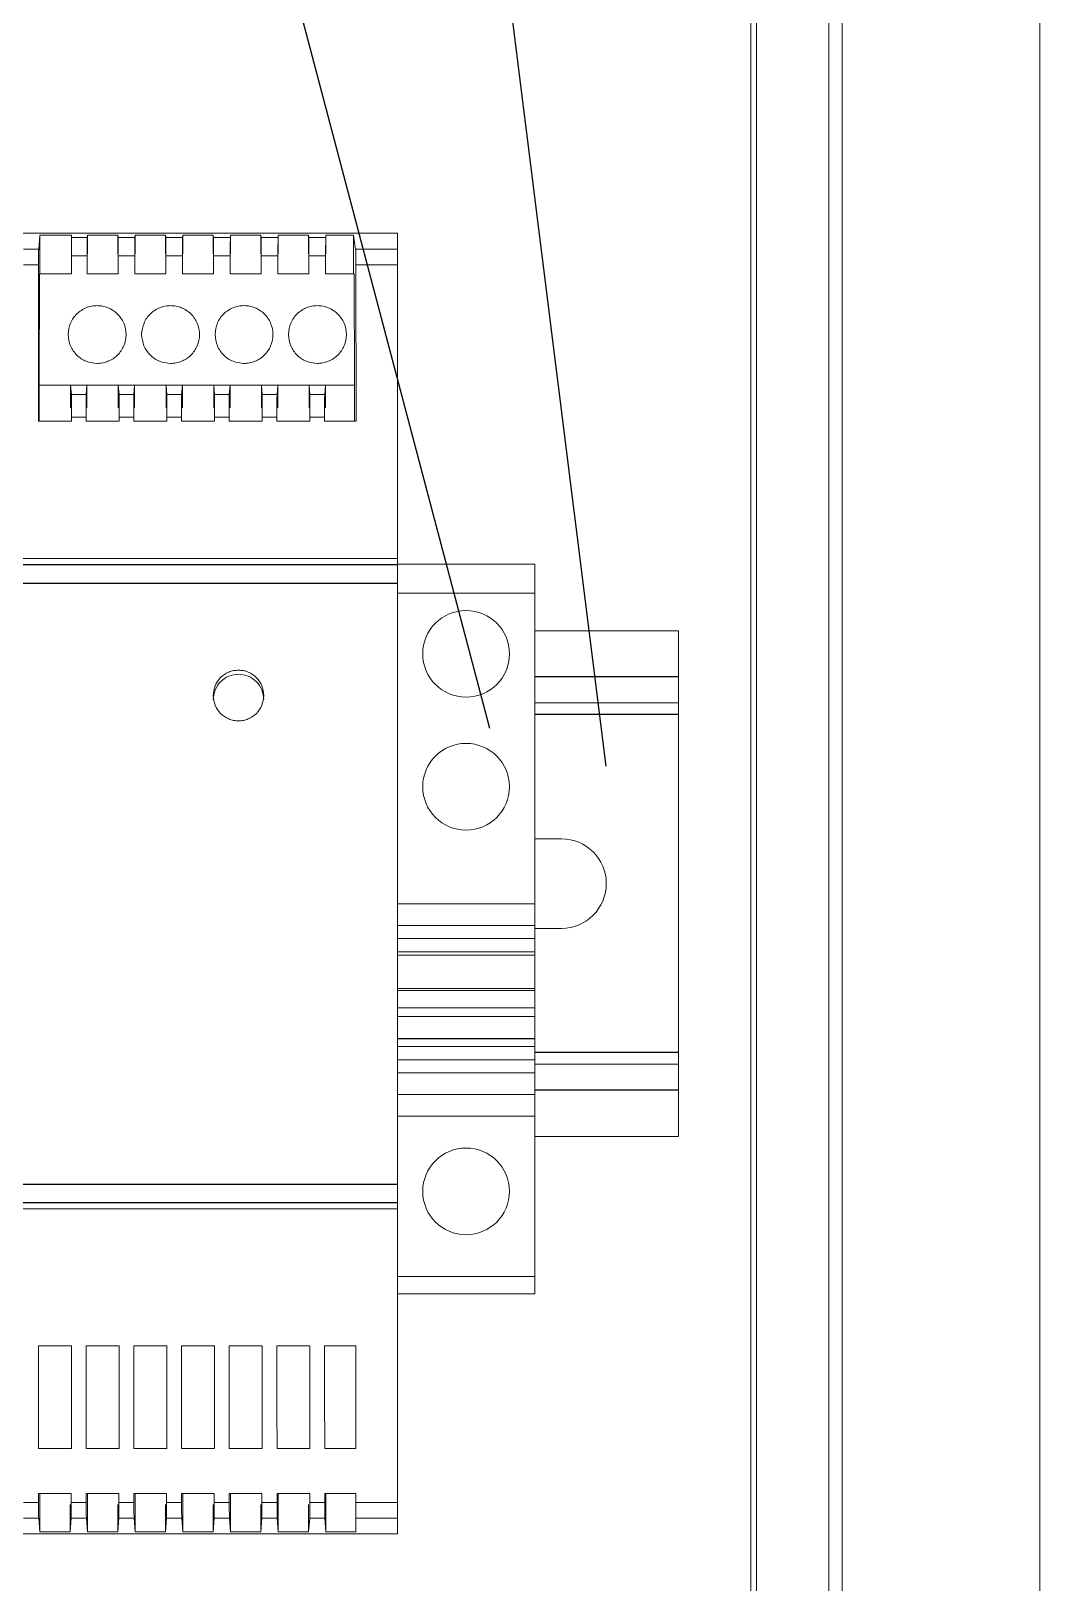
# Model space of a CAD drawing. Extents: x 4137 to 28680, y 2446 to 6814.
# Drawn here: x 5644.8 to 5714.6, y 4259 to 4366.4 of the extents above; entities that cross this region are included whole.
import ezdxf

# ---------------------------------------------------------------- set-up
doc = ezdxf.new("R2010")
doc.units = 0
doc.header["$LTSCALE"] = 0.5
doc.layers.get('0').update_dxf_attribs({"linetype": 'CONTINUOUS'})
doc.layers.add('DIM', color=5, linetype='CONTINUOUS')
doc.layers.add('VOL', color=2, linetype='CONTINUOUS')

msp = doc.modelspace()

# ---------------------------------------------------------------- linework, layer by layer
at = {"color": 7, "linetype": 'Continuous', "lineweight": 15}
for p, q in [((5714.55, 4157.38), (5714.55, 4457.38)), ((5700.86, 4450.68), (5700.86, 4164.07)), ((5714.55, 4450.88), (5714.55, 4163.88)), ((5699.94, 4449.76), (5699.94, 4164.99)), ((5694.55, 4444.38), (5694.55, 4170.38)), ((5694.94, 4169.99), (5694.94, 4444.77)), ((5616.1, 4352.38), (5670.1, 4352.38)), ((5645.28, 4351.29), (5645.35, 4352.25)), ((5645.35, 4349.58), (5645.35, 4352.25)), ((5645.35, 4352.25), (5647.55, 4352.25)), ((5647.55, 4352.25), (5647.55, 4352.08)), ((5648.64, 4352.08), (5647.55, 4352.08)), ((5648.64, 4352.08), (5648.65, 4352.25)), ((5648.65, 4352.25), (5650.75, 4352.25)), ((5648.65, 4350.97), (5648.65, 4352.25)), ((5650.75, 4352.25), (5650.77, 4352.08)), ((5650.75, 4350.97), (5650.75, 4352.25)), ((5651.94, 4352.08), (5650.77, 4352.08)), ((5651.94, 4352.08), (5651.95, 4352.25)), ((5651.95, 4352.25), (5654.05, 4352.25)), ((5651.95, 4350.97), (5651.95, 4352.25)), ((5654.05, 4352.25), (5654.07, 4352.08)), ((5654.05, 4350.97), (5654.05, 4352.25)), ((5655.24, 4352.08), (5654.07, 4352.08)), ((5655.24, 4352.08), (5655.25, 4352.25)), ((5655.25, 4352.25), (5657.35, 4352.25)), ((5655.25, 4350.97), (5655.25, 4352.25)), ((5657.35, 4352.25), (5657.37, 4352.08)), ((5657.35, 4350.97), (5657.35, 4352.25)), ((5658.54, 4352.08), (5657.37, 4352.08)), ((5658.54, 4352.08), (5658.55, 4352.25)), ((5658.55, 4352.25), (5660.65, 4352.25)), ((5658.55, 4350.97), (5658.55, 4352.25)), ((5660.65, 4352.25), (5660.67, 4352.08)), ((5660.65, 4350.97), (5660.65, 4352.25)), ((5661.84, 4352.08), (5660.67, 4352.08)), ((5661.84, 4352.08), (5661.85, 4352.25)), ((5661.85, 4352.25), (5663.95, 4352.25)), ((5661.85, 4350.97), (5661.85, 4352.25)), ((5663.95, 4352.25), (5663.97, 4352.08)), ((5663.95, 4350.97), (5663.95, 4352.25)), ((5665.14, 4352.08), (5663.97, 4352.08)), ((5665.14, 4352.08), (5665.15, 4352.25)), ((5665.15, 4352.25), (5667.05, 4352.25)), ((5665.15, 4350.97), (5665.15, 4352.25)), ((5667.05, 4349.58), (5667.05, 4352.25)), ((5667.05, 4352.25), (5667.21, 4351.29)), ((5670.1, 4351.29), (5670.1, 4352.38)), ((5645.28, 4351.29), (5644.23, 4351.29)), ((5647.55, 4350.82), (5647.55, 4349.58)), ((5647.55, 4350.82), (5648.63, 4350.82)), ((5648.63, 4349.58), (5648.63, 4350.82)), ((5650.77, 4350.82), (5650.77, 4349.58)), ((5650.77, 4350.82), (5651.93, 4350.82)), ((5651.93, 4349.58), (5651.93, 4350.82)), ((5654.07, 4350.82), (5654.07, 4349.58)), ((5654.07, 4350.82), (5655.23, 4350.82)), ((5655.23, 4349.58), (5655.23, 4350.82)), ((5657.37, 4350.82), (5657.37, 4349.58)), ((5657.37, 4350.82), (5658.53, 4350.82)), ((5658.53, 4349.58), (5658.53, 4350.82)), ((5660.67, 4350.82), (5660.67, 4349.58)), ((5660.67, 4350.82), (5661.83, 4350.82)), ((5661.83, 4349.58), (5661.83, 4350.82)), ((5663.97, 4350.82), (5663.97, 4349.58)), ((5663.97, 4350.82), (5665.13, 4350.82)), ((5665.13, 4349.58), (5665.13, 4350.82)), ((5667.21, 4351.29), (5670.1, 4351.29)), ((5644.23, 4350.2), (5645.27, 4350.2)), ((5645.26, 4339.38), (5645.27, 4350.2)), ((5667.22, 4350.2), (5667.25, 4339.38)), ((5670.1, 4350.2), (5667.22, 4350.2)), ((5645.33, 4349.58), (5645.32, 4341.88)), ((5647.55, 4349.58), (5645.33, 4349.58)), ((5650.77, 4349.58), (5648.63, 4349.58)), ((5654.07, 4349.58), (5651.93, 4349.58)), ((5657.37, 4349.58), (5655.23, 4349.58)), ((5660.67, 4349.58), (5658.53, 4349.58)), ((5663.97, 4349.58), (5661.83, 4349.58)), ((5667.1, 4349.58), (5665.13, 4349.58)), ((5667.12, 4341.88), (5667.1, 4349.58)), ((5645.32, 4341.88), (5645.32, 4339.38)), ((5645.32, 4341.88), (5647.49, 4341.88)), ((5647.49, 4341.88), (5647.49, 4340.3)), ((5647.49, 4341.88), (5647.54, 4341.22)), ((5648.62, 4341.88), (5647.49, 4341.88)), ((5648.57, 4341.22), (5647.54, 4341.22)), ((5648.57, 4341.22), (5648.62, 4341.88)), ((5648.62, 4340.3), (5648.62, 4341.88)), ((5648.62, 4341.88), (5650.79, 4341.88)), ((5650.79, 4341.88), (5650.84, 4341.22)), ((5650.79, 4340.3), (5650.79, 4341.88)), ((5651.92, 4341.88), (5650.79, 4341.88)), ((5650.84, 4341.22), (5651.87, 4341.22)), ((5651.87, 4341.22), (5651.92, 4341.88)), ((5651.92, 4340.3), (5651.92, 4341.88)), ((5651.92, 4341.88), (5654.09, 4341.88)), ((5654.09, 4341.88), (5654.14, 4341.22)), ((5654.09, 4340.3), (5654.09, 4341.88)), ((5655.22, 4341.88), (5654.09, 4341.88)), ((5654.14, 4341.22), (5655.17, 4341.22)), ((5655.17, 4341.22), (5655.22, 4341.88)), ((5655.22, 4340.3), (5655.22, 4341.88)), ((5655.22, 4341.88), (5657.39, 4341.88)), ((5657.39, 4341.88), (5657.44, 4341.22)), ((5657.39, 4340.3), (5657.39, 4341.88)), ((5658.52, 4341.88), (5657.39, 4341.88)), ((5657.44, 4341.22), (5658.47, 4341.22)), ((5658.47, 4341.22), (5658.52, 4341.88)), ((5658.52, 4340.3), (5658.52, 4341.88)), ((5658.52, 4341.88), (5660.69, 4341.88)), ((5660.69, 4341.88), (5660.74, 4341.22)), ((5660.69, 4340.3), (5660.69, 4341.88)), ((5661.82, 4341.88), (5660.69, 4341.88)), ((5660.74, 4341.22), (5661.77, 4341.22)), ((5661.77, 4341.22), (5661.82, 4341.88)), ((5661.82, 4340.3), (5661.82, 4341.88)), ((5661.82, 4341.88), (5663.99, 4341.88)), ((5663.99, 4341.88), (5664.04, 4341.22)), ((5663.99, 4340.3), (5663.99, 4341.88)), ((5665.12, 4341.88), (5663.99, 4341.88)), ((5664.04, 4341.22), (5665.07, 4341.22)), ((5665.07, 4341.22), (5665.12, 4341.88)), ((5665.12, 4340.3), (5665.12, 4341.88)), ((5665.12, 4341.88), (5667.12, 4341.88)), ((5667.12, 4339.38), (5667.12, 4341.88)), ((5647.54, 4340.16), (5647.54, 4339.66)), ((5648.56, 4339.66), (5648.56, 4340.16)), ((5650.84, 4340.16), (5650.84, 4339.66)), ((5651.86, 4339.66), (5651.86, 4340.16)), ((5654.14, 4340.16), (5654.14, 4339.66)), ((5655.16, 4339.66), (5655.16, 4340.16)), ((5657.44, 4340.16), (5657.44, 4339.66)), ((5658.46, 4339.66), (5658.46, 4340.16)), ((5660.74, 4340.16), (5660.74, 4339.66)), ((5661.76, 4339.66), (5661.76, 4340.16)), ((5664.04, 4340.16), (5664.04, 4339.66)), ((5665.06, 4339.66), (5665.06, 4340.16)), ((5647.54, 4339.38), (5645.26, 4339.38)), ((5647.54, 4339.66), (5647.54, 4339.38)), ((5647.54, 4339.66), (5648.56, 4339.66)), ((5648.56, 4339.38), (5648.56, 4339.66)), ((5650.84, 4339.38), (5648.56, 4339.38)), ((5650.84, 4339.66), (5650.84, 4339.38)), ((5650.84, 4339.66), (5651.86, 4339.66)), ((5651.86, 4339.38), (5651.86, 4339.66)), ((5654.14, 4339.38), (5651.86, 4339.38)), ((5654.14, 4339.66), (5654.14, 4339.38)), ((5654.14, 4339.66), (5655.16, 4339.66)), ((5655.16, 4339.38), (5655.16, 4339.66)), ((5657.44, 4339.38), (5655.16, 4339.38)), ((5657.44, 4339.66), (5657.44, 4339.38)), ((5657.44, 4339.66), (5658.46, 4339.66)), ((5658.46, 4339.38), (5658.46, 4339.66)), ((5660.74, 4339.38), (5658.46, 4339.38)), ((5660.74, 4339.66), (5660.74, 4339.38)), ((5660.74, 4339.66), (5661.76, 4339.66)), ((5661.76, 4339.38), (5661.76, 4339.66)), ((5664.04, 4339.38), (5661.76, 4339.38)), ((5664.04, 4339.66), (5664.04, 4339.38)), ((5664.04, 4339.66), (5665.06, 4339.66)), ((5665.06, 4339.38), (5665.06, 4339.66)), ((5667.25, 4339.38), (5665.06, 4339.38)), ((5670.1, 4329.88), (5616.1, 4329.88)), ((5670.1, 4329.46), (5670.1, 4329.88)), ((5670.1, 4329.48), (5679.6, 4329.48)), ((5679.6, 4327.48), (5679.6, 4329.48)), ((5670.1, 4327.48), (5679.6, 4327.48)), ((5679.6, 4305.98), (5679.6, 4327.48)), ((5689.55, 4324.88), (5679.6, 4324.88)), ((5689.55, 4324.88), (5689.55, 4321.68)), ((5689.55, 4321.68), (5689.55, 4319.88)), ((5689.55, 4319.88), (5679.6, 4319.88)), ((5689.55, 4319.88), (5689.55, 4319.08)), ((5679.6, 4319.09), (5679.6, 4318.08)), ((5689.55, 4319.08), (5689.55, 4295.68)), ((5681.45, 4310.48), (5679.6, 4310.48)), ((5679.6, 4305.98), (5670.1, 4305.98)), ((5679.6, 4304.48), (5679.6, 4305.98)), ((5670.1, 4304.48), (5679.6, 4304.48)), ((5670.1, 4303.58), (5679.6, 4303.58)), ((5679.6, 4303.58), (5679.6, 4304.48)), ((5679.6, 4304.28), (5681.45, 4304.28)), ((5679.6, 4302.66), (5679.6, 4303.58)), ((5679.6, 4302.66), (5670.1, 4302.66)), ((5679.6, 4302.42), (5670.1, 4302.42)), ((5679.6, 4302.66), (5679.6, 4302.42)), ((5679.6, 4300.13), (5679.6, 4302.42)), ((5670.1, 4300.13), (5679.6, 4300.13)), ((5670.1, 4299.98), (5679.6, 4299.98)), ((5670.1, 4299.98), (5679.6, 4299.98)), ((5679.6, 4300.13), (5679.6, 4299.98)), ((5679.6, 4298.78), (5679.6, 4299.98)), ((5679.6, 4298.78), (5670.1, 4298.78)), ((5679.6, 4298.18), (5670.1, 4298.18)), ((5679.6, 4298.18), (5679.6, 4298.78)), ((5679.6, 4296.65), (5679.6, 4298.18)), ((5679.6, 4296.65), (5670.1, 4296.65)), ((5670.1, 4296.64), (5679.6, 4296.64)), ((5679.6, 4296.1), (5670.1, 4296.1)), ((5679.6, 4296.64), (5679.6, 4296.65)), ((5679.6, 4296.1), (5679.6, 4296.64)), ((5679.6, 4295.18), (5679.6, 4296.1)), ((5679.6, 4295.18), (5670.1, 4295.18)), ((5679.6, 4294.28), (5679.6, 4295.18)), ((5689.55, 4295.68), (5689.55, 4294.88)), ((5679.6, 4294.28), (5670.1, 4294.28)), ((5689.55, 4294.88), (5679.6, 4294.88)), ((5679.6, 4292.78), (5679.6, 4294.28)), ((5689.55, 4294.88), (5689.55, 4293.08)), ((5670.1, 4292.78), (5679.6, 4292.78)), ((5679.6, 4291.28), (5679.6, 4292.78)), ((5689.55, 4293.08), (5689.55, 4289.88)), ((5670.1, 4291.28), (5679.6, 4291.28)), ((5679.6, 4280.18), (5679.6, 4291.28)), ((5689.55, 4289.88), (5679.6, 4289.88)), ((5670.1, 4284.88), (5670.1, 4285.3)), ((5616.1, 4284.88), (5670.1, 4284.88)), ((5670.1, 4280.18), (5679.6, 4280.18)), ((5679.6, 4278.98), (5679.6, 4280.18)), ((5670.1, 4278.98), (5679.6, 4278.98)), ((5645.26, 4275.38), (5647.54, 4275.38)), ((5647.54, 4275.38), (5647.54, 4268.28)), ((5648.56, 4275.38), (5650.84, 4275.38)), ((5650.84, 4275.38), (5650.84, 4268.28)), ((5651.86, 4275.38), (5654.14, 4275.38)), ((5654.14, 4275.38), (5654.14, 4268.28)), ((5655.16, 4275.38), (5657.44, 4275.38)), ((5657.44, 4275.38), (5657.44, 4268.28)), ((5658.46, 4275.38), (5660.74, 4275.38)), ((5660.74, 4275.38), (5660.74, 4268.28)), ((5661.76, 4275.38), (5664.04, 4275.38)), ((5664.04, 4275.38), (5664.04, 4268.28)), ((5665.06, 4275.38), (5667.23, 4275.38)), ((5667.23, 4275.38), (5667.23, 4268.28)), ((5647.54, 4268.28), (5645.27, 4268.28)), ((5650.84, 4268.28), (5648.57, 4268.28)), ((5654.14, 4268.28), (5651.87, 4268.28)), ((5657.44, 4268.28), (5655.17, 4268.28)), ((5660.74, 4268.28), (5658.47, 4268.28)), ((5664.04, 4268.28), (5661.77, 4268.28)), ((5667.23, 4268.28), (5665.07, 4268.28)), ((5645.27, 4265.18), (5647.53, 4265.18)), ((5645.27, 4264.55), (5645.27, 4265.18)), ((5645.35, 4265.18), (5645.35, 4262.51)), ((5647.53, 4265.18), (5647.53, 4264.55)), ((5648.57, 4265.18), (5650.83, 4265.18)), ((5648.57, 4264.55), (5648.57, 4265.18)), ((5648.65, 4265.18), (5648.65, 4262.51)), ((5650.83, 4265.18), (5650.83, 4264.55)), ((5651.87, 4265.18), (5654.13, 4265.18)), ((5651.87, 4264.55), (5651.87, 4265.18)), ((5651.95, 4265.18), (5651.95, 4262.51)), ((5654.13, 4265.18), (5654.13, 4264.55)), ((5655.17, 4265.18), (5657.43, 4265.18)), ((5655.17, 4264.55), (5655.17, 4265.18)), ((5655.25, 4265.18), (5655.25, 4262.51)), ((5657.43, 4265.18), (5657.43, 4264.55)), ((5658.47, 4265.18), (5660.73, 4265.18)), ((5658.47, 4264.55), (5658.47, 4265.18)), ((5658.55, 4265.18), (5658.55, 4262.51)), ((5660.73, 4265.18), (5660.73, 4264.55)), ((5661.77, 4265.18), (5664.03, 4265.18)), ((5661.77, 4264.55), (5661.77, 4265.18)), ((5661.85, 4265.18), (5661.85, 4262.51)), ((5664.03, 4265.18), (5664.03, 4264.55)), ((5665.07, 4265.18), (5667.23, 4265.18)), ((5665.07, 4264.55), (5665.07, 4265.18)), ((5665.15, 4265.18), (5665.15, 4262.51)), ((5667.23, 4265.18), (5667.23, 4264.55)), ((5645.27, 4264.55), (5644.23, 4264.55)), ((5647.45, 4264.42), (5647.45, 4262.51)), ((5648.57, 4264.55), (5647.53, 4264.55)), ((5650.75, 4264.42), (5650.75, 4262.51)), ((5651.87, 4264.55), (5650.83, 4264.55)), ((5654.05, 4264.42), (5654.05, 4262.51)), ((5655.17, 4264.55), (5654.13, 4264.55)), ((5657.35, 4264.42), (5657.35, 4262.51)), ((5658.47, 4264.55), (5657.43, 4264.55)), ((5660.65, 4264.42), (5660.65, 4262.51)), ((5661.77, 4264.55), (5660.73, 4264.55)), ((5663.95, 4264.42), (5663.95, 4262.51)), ((5665.07, 4264.55), (5664.03, 4264.55)), ((5667.23, 4264.55), (5670.1, 4264.55)), ((5644.23, 4263.46), (5645.28, 4263.46)), ((5645.35, 4262.51), (5645.28, 4263.46)), ((5647.53, 4263.46), (5647.45, 4262.51)), ((5647.53, 4263.46), (5648.58, 4263.46)), ((5648.65, 4262.51), (5648.58, 4263.46)), ((5650.83, 4263.46), (5650.75, 4262.51)), ((5650.83, 4263.46), (5651.88, 4263.46)), ((5651.95, 4262.51), (5651.88, 4263.46)), ((5654.13, 4263.46), (5654.05, 4262.51)), ((5654.13, 4263.46), (5655.18, 4263.46)), ((5655.25, 4262.51), (5655.18, 4263.46)), ((5657.43, 4263.46), (5657.35, 4262.51)), ((5657.43, 4263.46), (5658.48, 4263.46)), ((5658.55, 4262.51), (5658.48, 4263.46)), ((5660.73, 4263.46), (5660.65, 4262.51)), ((5660.73, 4263.46), (5661.78, 4263.46)), ((5661.85, 4262.51), (5661.78, 4263.46)), ((5664.03, 4263.46), (5663.95, 4262.51)), ((5664.03, 4263.46), (5665.08, 4263.46)), ((5665.15, 4262.51), (5665.08, 4263.46)), ((5670.1, 4263.46), (5667.23, 4263.46)), ((5667.23, 4263.46), (5667.23, 4262.51)), ((5670.1, 4262.38), (5670.1, 4263.46)), ((5670.1, 4262.38), (5616.1, 4262.38)), ((5647.45, 4262.51), (5645.35, 4262.51)), ((5650.75, 4262.51), (5648.65, 4262.51)), ((5654.05, 4262.51), (5651.95, 4262.51)), ((5657.35, 4262.51), (5655.25, 4262.51)), ((5660.65, 4262.51), (5658.55, 4262.51)), ((5663.95, 4262.51), (5661.85, 4262.51)), ((5667.23, 4262.51), (5665.15, 4262.51))]:
    msp.add_line(p, q, dxfattribs=at)
for centre, radius, start, end in [((5674.85, 4323.28), 3, 90, 270), ((5674.85, 4323.28), 3, 270, 90), ((5674.85, 4314.08), 3, 90, 270), ((5674.85, 4314.08), 3, 270, 90), ((5681.45, 4307.38), 3.1, 270, 90), ((5674.85, 4286.08), 3, 90, 270), ((5674.85, 4286.08), 3, 270, 90)]:
    msp.add_arc(centre, radius, start, end, dxfattribs=at)
for points, knots in [([(5647.55, 4352.08), (5647.55, 4352.06), (5647.55, 4352.01), (5647.55, 4351.73), (5647.55, 4351.33), (5647.55, 4350.99), (5647.55, 4350.82)], [0, 0, 0, 0, 0.25, 0.500001, 0.75, 1, 1, 1, 1]), ([(5648.63, 4350.82), (5648.63, 4350.99), (5648.63, 4351.33), (5648.64, 4351.73), (5648.64, 4352.01), (5648.64, 4352.06), (5648.64, 4352.08)], [0, 0, 0, 0, 0.25, 0.499999, 0.75, 1, 1, 1, 1]), ([(5650.77, 4352.08), (5650.77, 4352.06), (5650.77, 4352.01), (5650.77, 4351.73), (5650.77, 4351.33), (5650.77, 4350.99), (5650.77, 4350.82)], [0, 0, 0, 0, 0.25, 0.500001, 0.75, 1, 1, 1, 1]), ([(5651.93, 4350.82), (5651.93, 4350.99), (5651.93, 4351.33), (5651.94, 4351.73), (5651.94, 4352.01), (5651.94, 4352.06), (5651.94, 4352.08)], [0, 0, 0, 0, 0.25, 0.499999, 0.75, 1, 1, 1, 1]), ([(5654.07, 4352.08), (5654.07, 4352.06), (5654.07, 4352.01), (5654.07, 4351.73), (5654.07, 4351.33), (5654.07, 4350.99), (5654.07, 4350.82)], [0, 0, 0, 0, 0.25, 0.500001, 0.75, 1, 1, 1, 1]), ([(5655.23, 4350.82), (5655.23, 4350.99), (5655.23, 4351.33), (5655.24, 4351.73), (5655.24, 4352.01), (5655.24, 4352.06), (5655.24, 4352.08)], [0, 0, 0, 0, 0.25, 0.499999, 0.75, 1, 1, 1, 1]), ([(5657.37, 4352.08), (5657.37, 4352.06), (5657.37, 4352.01), (5657.37, 4351.73), (5657.37, 4351.33), (5657.37, 4350.99), (5657.37, 4350.82)], [0, 0, 0, 0, 0.25, 0.500001, 0.75, 1, 1, 1, 1]), ([(5658.53, 4350.82), (5658.53, 4350.99), (5658.53, 4351.33), (5658.54, 4351.73), (5658.54, 4352.01), (5658.54, 4352.06), (5658.54, 4352.08)], [0, 0, 0, 0, 0.25, 0.499999, 0.75, 1, 1, 1, 1]), ([(5660.67, 4352.08), (5660.67, 4352.06), (5660.67, 4352.01), (5660.67, 4351.73), (5660.67, 4351.33), (5660.67, 4350.99), (5660.67, 4350.82)], [0, 0, 0, 0, 0.25, 0.500001, 0.75, 1, 1, 1, 1]), ([(5661.83, 4350.82), (5661.83, 4350.99), (5661.83, 4351.33), (5661.84, 4351.73), (5661.84, 4352.01), (5661.84, 4352.06), (5661.84, 4352.08)], [0, 0, 0, 0, 0.25, 0.499999, 0.75, 1, 1, 1, 1]), ([(5663.97, 4352.08), (5663.97, 4352.06), (5663.97, 4352.01), (5663.97, 4351.73), (5663.97, 4351.33), (5663.97, 4350.99), (5663.97, 4350.82)], [0, 0, 0, 0, 0.25, 0.500001, 0.75, 1, 1, 1, 1]), ([(5665.13, 4350.82), (5665.13, 4350.99), (5665.13, 4351.33), (5665.14, 4351.73), (5665.14, 4352.01), (5665.14, 4352.06), (5665.14, 4352.08)], [0, 0, 0, 0, 0.25, 0.499999, 0.75, 1, 1, 1, 1]), ([(5645.27, 4350.2), (5645.27, 4350.35), (5645.27, 4350.64), (5645.27, 4350.98), (5645.28, 4351.22), (5645.28, 4351.27), (5645.28, 4351.29)], [0, 0, 0, 0, 0.249999, 0.500002, 0.750002, 1, 1, 1, 1]), ([(5667.21, 4351.29), (5667.21, 4351.26), (5667.22, 4351.2), (5667.22, 4350.91), (5667.22, 4350.57), (5667.22, 4350.32), (5667.22, 4350.2)], [0, 0, 0, 0, 0.299494, 0.566065, 0.799595, 1, 1, 1, 1]), ([(5670.1, 4350.2), (5670.1, 4350.35), (5670.1, 4350.64), (5670.1, 4350.98), (5670.1, 4351.22), (5670.1, 4351.27), (5670.1, 4351.29)], [0, 0, 0, 0, 0.249999, 0.500002, 0.750002, 1, 1, 1, 1]), ([(5670.1, 4329.88), (5670.1, 4333.29), (5670.1, 4340.13), (5670.1, 4346.84), (5670.1, 4350.2)], [0, 0, 0, 0, 0.4999999, 1, 1, 1, 1]), ([(5647.32, 4345.38), (5647.35, 4345.65), (5647.42, 4346.18), (5647.89, 4346.84), (5648.44, 4347.2), (5648.94, 4347.36), (5649.19, 4347.37), (5649.32, 4347.38)], [0, 0, 0, 0, 0.264374, 0.517229, 0.761312, 0.880967, 1, 1, 1, 1]), ([(5649.32, 4347.38), (5649.45, 4347.37), (5649.71, 4347.36), (5650.2, 4347.2), (5650.76, 4346.84), (5651.22, 4346.17), (5651.38, 4345.38), (5651.22, 4344.59), (5650.77, 4343.92), (5650.21, 4343.55), (5649.71, 4343.4), (5649.45, 4343.38), (5649.32, 4343.38)], [0, 0, 0, 0, 0.0597925, 0.1194274, 0.2422353, 0.369264, 0.5007504, 0.6314464, 0.757553, 0.8801889, 0.9398791, 1, 1, 1, 1]), ([(5652.4, 4345.38), (5652.43, 4345.65), (5652.5, 4346.18), (5652.97, 4346.84), (5653.52, 4347.2), (5654.02, 4347.36), (5654.27, 4347.37), (5654.4, 4347.38)], [0, 0, 0, 0, 0.264524, 0.517312, 0.761274, 0.881025, 1, 1, 1, 1]), ([(5654.4, 4347.38), (5654.53, 4347.37), (5654.79, 4347.36), (5655.28, 4347.2), (5655.85, 4346.84), (5656.3, 4346.17), (5656.46, 4345.38), (5656.3, 4344.58), (5655.85, 4343.92), (5655.29, 4343.55), (5654.79, 4343.4), (5654.53, 4343.38), (5654.4, 4343.38)], [0, 0, 0, 0, 0.059806, 0.119452, 0.242473, 0.369514, 0.500934, 0.631604, 0.757561, 0.880203, 0.939881, 1, 1, 1, 1]), ([(5657.48, 4345.38), (5657.51, 4345.65), (5657.58, 4346.18), (5658.05, 4346.84), (5658.6, 4347.2), (5659.1, 4347.36), (5659.35, 4347.37), (5659.48, 4347.38)], [0, 0, 0, 0, 0.264571, 0.517375, 0.761321, 0.881043, 1, 1, 1, 1]), ([(5659.48, 4347.38), (5659.61, 4347.37), (5659.87, 4347.36), (5660.36, 4347.2), (5660.93, 4346.84), (5661.38, 4346.17), (5661.54, 4345.38), (5661.38, 4344.58), (5660.93, 4343.92), (5660.37, 4343.55), (5659.87, 4343.4), (5659.61, 4343.38), (5659.48, 4343.38)], [0, 0, 0, 0, 0.059803, 0.11946, 0.242471, 0.369506, 0.500958, 0.631574, 0.757478, 0.880215, 0.939893, 1, 1, 1, 1]), ([(5662.56, 4345.38), (5662.59, 4345.65), (5662.66, 4346.18), (5663.13, 4346.84), (5663.68, 4347.2), (5664.18, 4347.36), (5664.43, 4347.37), (5664.56, 4347.38)], [0, 0, 0, 0, 0.26449, 0.51733, 0.761371, 0.881007, 1, 1, 1, 1]), ([(5664.56, 4347.38), (5664.69, 4347.37), (5664.95, 4347.36), (5665.44, 4347.2), (5666, 4346.84), (5666.46, 4346.17), (5666.62, 4345.38), (5666.46, 4344.59), (5666.01, 4343.92), (5665.45, 4343.55), (5664.95, 4343.4), (5664.69, 4343.38), (5664.56, 4343.38)], [0, 0, 0, 0, 0.0597804, 0.1194284, 0.2422473, 0.3692798, 0.5007833, 0.6314287, 0.7575019, 0.880204, 0.9398829, 1, 1, 1, 1]), ([(5649.32, 4343.38), (5649.06, 4343.41), (5648.54, 4343.47), (5647.89, 4343.92), (5647.42, 4344.58), (5647.35, 4345.11), (5647.32, 4345.38)], [0, 0, 0, 0, 0.239546, 0.484111, 0.736445, 1, 1, 1, 1]), ([(5654.4, 4343.38), (5654.14, 4343.41), (5653.62, 4343.47), (5652.97, 4343.92), (5652.5, 4344.58), (5652.43, 4345.11), (5652.4, 4345.38)], [0, 0, 0, 0, 0.239617, 0.484105, 0.736407, 1, 1, 1, 1]), ([(5659.48, 4343.38), (5659.22, 4343.41), (5658.7, 4343.47), (5658.05, 4343.92), (5657.58, 4344.58), (5657.51, 4345.11), (5657.48, 4345.38)], [0, 0, 0, 0, 0.23954, 0.483944, 0.736215, 1, 1, 1, 1]), ([(5664.56, 4343.38), (5664.3, 4343.41), (5663.78, 4343.47), (5663.13, 4343.92), (5662.66, 4344.58), (5662.59, 4345.11), (5662.56, 4345.38)], [0, 0, 0, 0, 0.239545, 0.484121, 0.736429, 1, 1, 1, 1]), ([(5647.54, 4341.22), (5647.54, 4341.2), (5647.54, 4341.16), (5647.54, 4340.93), (5647.54, 4340.6), (5647.54, 4340.3), (5647.54, 4340.16)], [0, 0, 0, 0, 0.25, 0.5, 0.749999, 1, 1, 1, 1]), ([(5648.56, 4340.16), (5648.56, 4340.3), (5648.56, 4340.6), (5648.56, 4340.93), (5648.57, 4341.16), (5648.57, 4341.2), (5648.57, 4341.22)], [0, 0, 0, 0, 0.250001, 0.5, 0.75, 1, 1, 1, 1]), ([(5650.84, 4341.22), (5650.84, 4341.2), (5650.84, 4341.16), (5650.84, 4340.93), (5650.84, 4340.6), (5650.84, 4340.3), (5650.84, 4340.16)], [0, 0, 0, 0, 0.25, 0.5, 0.749999, 1, 1, 1, 1]), ([(5651.86, 4340.16), (5651.86, 4340.3), (5651.86, 4340.6), (5651.86, 4340.93), (5651.87, 4341.16), (5651.87, 4341.2), (5651.87, 4341.22)], [0, 0, 0, 0, 0.250001, 0.5, 0.75, 1, 1, 1, 1]), ([(5654.14, 4341.22), (5654.14, 4341.2), (5654.14, 4341.16), (5654.14, 4340.93), (5654.14, 4340.6), (5654.14, 4340.3), (5654.14, 4340.16)], [0, 0, 0, 0, 0.25, 0.5, 0.749999, 1, 1, 1, 1]), ([(5655.16, 4340.16), (5655.16, 4340.3), (5655.16, 4340.6), (5655.16, 4340.93), (5655.17, 4341.16), (5655.17, 4341.2), (5655.17, 4341.22)], [0, 0, 0, 0, 0.250001, 0.5, 0.75, 1, 1, 1, 1]), ([(5657.44, 4341.22), (5657.44, 4341.2), (5657.44, 4341.16), (5657.44, 4340.93), (5657.44, 4340.6), (5657.44, 4340.3), (5657.44, 4340.16)], [0, 0, 0, 0, 0.25, 0.5, 0.749999, 1, 1, 1, 1]), ([(5658.46, 4340.16), (5658.46, 4340.3), (5658.46, 4340.6), (5658.46, 4340.93), (5658.47, 4341.16), (5658.47, 4341.2), (5658.47, 4341.22)], [0, 0, 0, 0, 0.250001, 0.5, 0.75, 1, 1, 1, 1]), ([(5660.74, 4341.22), (5660.74, 4341.2), (5660.74, 4341.16), (5660.74, 4340.93), (5660.74, 4340.6), (5660.74, 4340.3), (5660.74, 4340.16)], [0, 0, 0, 0, 0.25, 0.5, 0.749999, 1, 1, 1, 1]), ([(5661.76, 4340.16), (5661.76, 4340.3), (5661.76, 4340.6), (5661.76, 4340.93), (5661.77, 4341.16), (5661.77, 4341.2), (5661.77, 4341.22)], [0, 0, 0, 0, 0.250001, 0.5, 0.75, 1, 1, 1, 1]), ([(5664.04, 4341.22), (5664.04, 4341.2), (5664.04, 4341.16), (5664.04, 4340.93), (5664.04, 4340.6), (5664.04, 4340.3), (5664.04, 4340.16)], [0, 0, 0, 0, 0.25, 0.5, 0.749999, 1, 1, 1, 1]), ([(5665.06, 4340.16), (5665.06, 4340.3), (5665.06, 4340.6), (5665.06, 4340.93), (5665.07, 4341.16), (5665.07, 4341.2), (5665.07, 4341.22)], [0, 0, 0, 0, 0.250001, 0.5, 0.75, 1, 1, 1, 1]), ([(5670.1, 4328.18), (5670.1, 4328.35), (5670.1, 4328.68), (5670.1, 4329.09), (5670.1, 4329.38), (5670.1, 4329.43), (5670.1, 4329.46)], [0, 0, 0, 0, 0.249999, 0.499999, 0.75, 1, 1, 1, 1]), ([(5670.1, 4286.57), (5670.1, 4290.03), (5670.1, 4296.93), (5670.1, 4307.38), (5670.1, 4317.82), (5670.1, 4324.73), (5670.1, 4328.18)], [0, 0, 0, 0, 0.25, 0.5, 0.75, 1, 1, 1, 1]), ([(5657.35, 4320.39), (5657.38, 4320.63), (5657.43, 4321.08), (5657.84, 4321.67), (5658.32, 4321.99), (5658.76, 4322.13), (5658.99, 4322.14), (5659.1, 4322.15)], [0, 0, 0, 0, 0.251405, 0.501275, 0.749644, 0.875991, 1, 1, 1, 1]), ([(5660.85, 4320.11), (5660.83, 4320.34), (5660.78, 4320.8), (5660.37, 4321.38), (5659.79, 4321.77), (5659.1, 4321.91), (5658.41, 4321.77), (5657.83, 4321.38), (5657.43, 4320.79), (5657.38, 4320.34), (5657.35, 4320.11)], [0, 0, 0, 0, 0.125, 0.249999, 0.374999, 0.499999, 0.624999, 0.749999, 0.874999, 1, 1, 1, 1]), ([(5659.1, 4322.15), (5659.22, 4322.14), (5659.45, 4322.13), (5659.88, 4321.99), (5660.37, 4321.67), (5660.77, 4321.08), (5660.83, 4320.63), (5660.85, 4320.4)], [0, 0, 0, 0, 0.124124, 0.250651, 0.499055, 0.749406, 1, 1, 1, 1]), ([(5659.1, 4318.64), (5658.99, 4318.65), (5658.76, 4318.66), (5658.32, 4318.8), (5657.84, 4319.12), (5657.43, 4319.71), (5657.38, 4320.17), (5657.35, 4320.39)], [0, 0, 0, 0, 0.124648, 0.251119, 0.499568, 0.749653, 1, 1, 1, 1]), ([(5660.85, 4320.4), (5660.83, 4320.17), (5660.77, 4319.71), (5660.37, 4319.12), (5659.89, 4318.8), (5659.45, 4318.66), (5659.22, 4318.65), (5659.1, 4318.64)], [0, 0, 0, 0, 0.251287, 0.500908, 0.749285, 0.875509, 1, 1, 1, 1]), ([(5670.1, 4285.3), (5670.1, 4285.32), (5670.1, 4285.38), (5670.1, 4285.67), (5670.1, 4286.07), (5670.1, 4286.41), (5670.1, 4286.57)], [0, 0, 0, 0, 0.25, 0.500002, 0.75, 1, 1, 1, 1]), ([(5670.1, 4264.55), (5670.1, 4267.91), (5670.1, 4274.62), (5670.1, 4281.46), (5670.1, 4284.88)], [0, 0, 0, 0, 0.5, 1, 1, 1, 1]), ([(5645.27, 4268.28), (5645.27, 4268.52), (5645.27, 4269.25), (5645.26, 4271.61), (5645.26, 4273.73), (5645.26, 4275.38)], [0, 0, 0, 0, 0.104552, 0.306071, 1, 1, 1, 1]), ([(5648.57, 4268.28), (5648.57, 4268.52), (5648.57, 4269.25), (5648.56, 4271.61), (5648.56, 4273.73), (5648.56, 4275.38)], [0, 0, 0, 0, 0.1045515, 0.3060715, 1, 1, 1, 1]), ([(5651.87, 4268.28), (5651.87, 4268.52), (5651.87, 4269.25), (5651.86, 4271.61), (5651.86, 4273.73), (5651.86, 4275.38)], [0, 0, 0, 0, 0.1045515, 0.3060715, 1, 1, 1, 1]), ([(5655.17, 4268.28), (5655.17, 4268.52), (5655.17, 4269.25), (5655.16, 4271.61), (5655.16, 4273.73), (5655.16, 4275.38)], [0, 0, 0, 0, 0.1045515, 0.3060715, 1, 1, 1, 1]), ([(5658.47, 4268.28), (5658.47, 4268.52), (5658.47, 4269.25), (5658.46, 4271.61), (5658.46, 4273.73), (5658.46, 4275.38)], [0, 0, 0, 0, 0.1045515, 0.3060715, 1, 1, 1, 1]), ([(5661.77, 4268.28), (5661.77, 4268.52), (5661.77, 4269.25), (5661.76, 4271.61), (5661.76, 4273.73), (5661.76, 4275.38)], [0, 0, 0, 0, 0.1045515, 0.3060715, 1, 1, 1, 1]), ([(5665.07, 4268.28), (5665.07, 4268.52), (5665.07, 4269.25), (5665.06, 4271.61), (5665.06, 4273.73), (5665.06, 4275.38)], [0, 0, 0, 0, 0.1045515, 0.3060715, 1, 1, 1, 1]), ([(5645.28, 4263.46), (5645.28, 4263.49), (5645.28, 4263.53), (5645.27, 4263.77), (5645.27, 4264.11), (5645.27, 4264.4), (5645.27, 4264.55)], [0, 0, 0, 0, 0.2499991, 0.5000011, 0.7500001, 1, 1, 1, 1]), ([(5647.53, 4264.55), (5647.53, 4264.4), (5647.53, 4264.11), (5647.53, 4263.77), (5647.53, 4263.53), (5647.53, 4263.49), (5647.53, 4263.46)], [0, 0, 0, 0, 0.2499999, 0.4999989, 0.7500009, 1, 1, 1, 1]), ([(5648.58, 4263.46), (5648.58, 4263.49), (5648.58, 4263.53), (5648.57, 4263.77), (5648.57, 4264.11), (5648.57, 4264.4), (5648.57, 4264.55)], [0, 0, 0, 0, 0.249999, 0.500001, 0.75, 1, 1, 1, 1]), ([(5650.83, 4264.55), (5650.83, 4264.4), (5650.83, 4264.11), (5650.83, 4263.77), (5650.83, 4263.53), (5650.83, 4263.49), (5650.83, 4263.46)], [0, 0, 0, 0, 0.2499999, 0.4999989, 0.7500009, 1, 1, 1, 1]), ([(5651.88, 4263.46), (5651.88, 4263.49), (5651.88, 4263.53), (5651.87, 4263.77), (5651.87, 4264.11), (5651.87, 4264.4), (5651.87, 4264.55)], [0, 0, 0, 0, 0.249999, 0.500001, 0.75, 1, 1, 1, 1]), ([(5654.13, 4264.55), (5654.13, 4264.4), (5654.13, 4264.11), (5654.13, 4263.77), (5654.13, 4263.53), (5654.13, 4263.49), (5654.13, 4263.46)], [0, 0, 0, 0, 0.2499999, 0.4999989, 0.7500009, 1, 1, 1, 1]), ([(5655.18, 4263.46), (5655.18, 4263.49), (5655.18, 4263.53), (5655.17, 4263.77), (5655.17, 4264.11), (5655.17, 4264.4), (5655.17, 4264.55)], [0, 0, 0, 0, 0.249999, 0.500001, 0.75, 1, 1, 1, 1]), ([(5657.43, 4264.55), (5657.43, 4264.4), (5657.43, 4264.11), (5657.43, 4263.77), (5657.43, 4263.53), (5657.43, 4263.49), (5657.43, 4263.46)], [0, 0, 0, 0, 0.2499999, 0.4999989, 0.7500009, 1, 1, 1, 1]), ([(5658.48, 4263.46), (5658.48, 4263.49), (5658.48, 4263.53), (5658.47, 4263.77), (5658.47, 4264.11), (5658.47, 4264.4), (5658.47, 4264.55)], [0, 0, 0, 0, 0.249999, 0.500001, 0.75, 1, 1, 1, 1]), ([(5660.73, 4264.55), (5660.73, 4264.4), (5660.73, 4264.11), (5660.73, 4263.77), (5660.73, 4263.53), (5660.73, 4263.49), (5660.73, 4263.46)], [0, 0, 0, 0, 0.2499999, 0.4999989, 0.7500009, 1, 1, 1, 1]), ([(5661.78, 4263.46), (5661.78, 4263.49), (5661.78, 4263.53), (5661.77, 4263.77), (5661.77, 4264.11), (5661.77, 4264.4), (5661.77, 4264.55)], [0, 0, 0, 0, 0.249999, 0.500001, 0.75, 1, 1, 1, 1]), ([(5664.03, 4264.55), (5664.03, 4264.4), (5664.03, 4264.11), (5664.03, 4263.77), (5664.03, 4263.53), (5664.03, 4263.49), (5664.03, 4263.46)], [0, 0, 0, 0, 0.2499999, 0.4999989, 0.7500009, 1, 1, 1, 1]), ([(5665.08, 4263.46), (5665.08, 4263.49), (5665.08, 4263.53), (5665.07, 4263.77), (5665.07, 4264.11), (5665.07, 4264.4), (5665.07, 4264.55)], [0, 0, 0, 0, 0.249999, 0.500001, 0.75, 1, 1, 1, 1]), ([(5667.23, 4264.55), (5667.23, 4264.4), (5667.23, 4264.11), (5667.23, 4263.77), (5667.23, 4263.53), (5667.23, 4263.49), (5667.23, 4263.46)], [0, 0, 0, 0, 0.25, 0.499999, 0.750001, 1, 1, 1, 1]), ([(5670.1, 4263.46), (5670.1, 4263.49), (5670.1, 4263.53), (5670.1, 4263.77), (5670.1, 4264.11), (5670.1, 4264.4), (5670.1, 4264.55)], [0, 0, 0, 0, 0.249999, 0.500001, 0.75, 1, 1, 1, 1])]:
    msp.add_open_spline(points, degree=3, knots=knots, dxfattribs=at)
at = {"layer": 'DIM'}
for p, q in [((5676.49, 4318.12), (5655.68, 4397.01)), ((5684.54, 4315.51), (5676.51, 4379.7))]:
    msp.add_line(p, q, dxfattribs=at)
at = {"layer": 'VOL'}
for p, q in [((5616.1, 4329.46), (5670.1, 4329.46)), ((5616.1, 4328.18), (5670.1, 4328.18)), ((5689.55, 4321.68), (5679.6, 4321.68)), ((5689.55, 4319.08), (5679.6, 4319.08)), ((5689.55, 4295.68), (5679.6, 4295.68)), ((5689.55, 4293.08), (5679.6, 4293.08)), ((5616.1, 4286.57), (5670.1, 4286.57)), ((5616.1, 4285.3), (5670.1, 4285.3))]:
    msp.add_line(p, q, dxfattribs=at)

doc.saveas('drawing.dxf')
